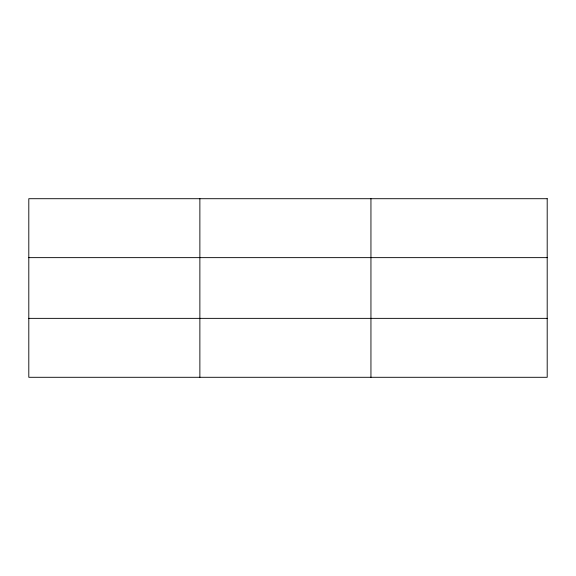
<?xml version="1.0" encoding="UTF-8"?>
<svg xmlns="http://www.w3.org/2000/svg" width="576" height="576" viewBox="0 0 576 576"><rect width="100%" height="100%" fill="white"/><g stroke="black" fill="none" stroke-linecap="round" stroke-linejoin="round"><path stroke-width="0.86" d="M199.872 377.294L199.872 198.706M370.944 377.294L370.944 198.706M28.8 257.638L547.2 257.638M28.8 318.362L547.2 318.362M547.2 198.706L547.2 377.294L28.8 377.294L28.8 198.706L547.2 198.706"/></g></svg>
